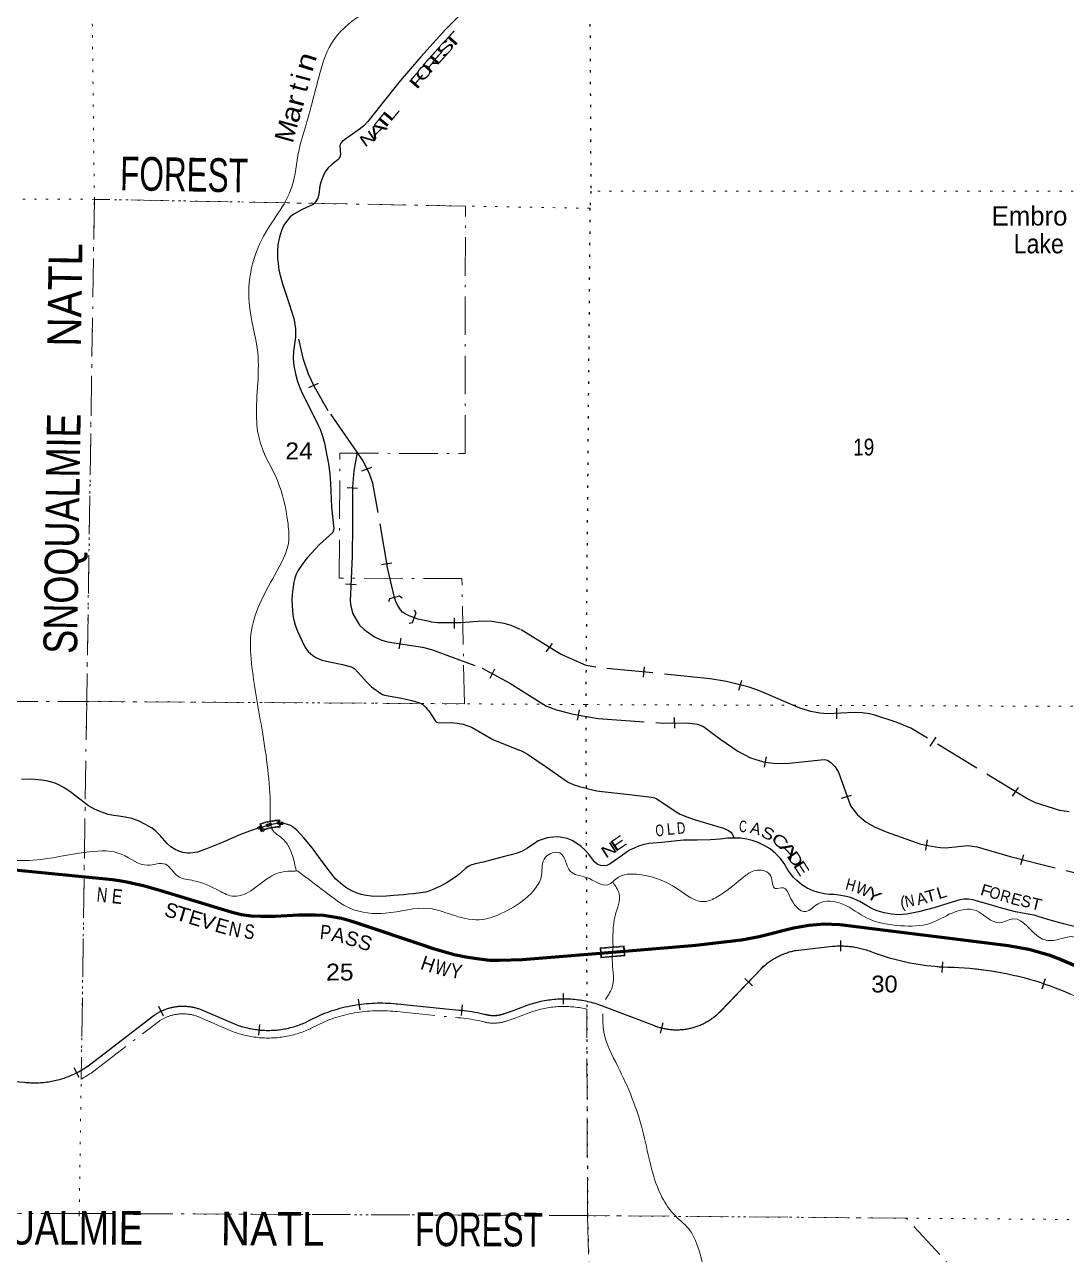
# Model space of a CAD drawing. Header units: feet. Extents: x -248627 to 3, y 0 to 184934.
# Drawn here: x -54005 to -43174, y 75904 to 88680 of the extents above; entities that cross this region are included whole.
import ezdxf
from ezdxf.enums import TextEntityAlignment as Align

# ---------------------------------------------------------------- set-up
doc = ezdxf.new("R2010")
doc.units = ezdxf.units.FT
doc.header["$LTSCALE"] = 80
doc.header["$PDMODE"] = 32
doc.header["$PDSIZE"] = 40
for name, pattern in [('DOT_DASHED', [7.7, 5, -1.2, 0.3, -1.2]), ('DOTTED', [1.5, 0.3, -1.2]), ('LONG_DASHED', [7.5, 6, -1.5]), ('SHORT_DASHED', [2.7, 1.5, -1.2])]:
    doc.linetypes.add(name, pattern=pattern)
for name, color, linetype, lineweight in [('16', 7, 'Continuous', 25), ('20', 7, 'Continuous', 70), ('29', 7, 'Continuous', 25), ('30', 7, 'Continuous', 13), ('31', 7, 'Continuous', 13), ('34', 7, 'Continuous', 25), ('39', 7, 'Continuous', 13), ('41', 7, 'Continuous', 13), ('44', 7, 'DOT_DASHED', 13), ('57', 7, 'Continuous', 13), ('6', 7, 'DOTTED', 25), ('63', 7, 'Continuous', 25), ('7', 7, 'DOTTED', 13)]:
    doc.layers.add(name, color=color, linetype=linetype, lineweight=lineweight)

msp = doc.modelspace()

# ---------------------------------------------------------------- linework, layer by layer
at = {"layer": '20'}
msp.add_lwpolyline([(-54843.17, 79973.32), (-53090.49, 79797.79), (-53019.94, 79788.63), (-52941.72, 79775.58), (-52850.46, 79755.08), (-52768.73, 79735.55), (-52587.4, 79684.67), (-51846.07, 79459.86), (-51748.07, 79435.82), (-51648.1, 79422.15), (-51547.25, 79419.01), (-51537.77, 79419.25), (-51399.79, 79419.5), (-51156.8, 79433.17), (-50982.47, 79432.28), (-50898.72, 79427.11), (-50809.19, 79413.17), (-50708.76, 79395.43), (-50638.86, 79376.05), (-50539.56, 79345.53), (-49857.21, 79116.08), (-49768.61, 79085.57), (-49539.25, 79018.98), (-49419.08, 78995.71), (-49304.18, 78976.73), (-49167.66, 78962.16), (-49065.99, 78959.28), (-48827.27, 78966.82), (-48787.98, 78970.47), (-47766.81, 79055.58), (-47028.2, 79117.14), (-46551.39, 79173.11), (-46368.09, 79208.28), (-46010.09, 79296.32), (-45853.03, 79325.03), (-45693.82, 79337.17), (-45534.22, 79332.6), (-45501.08, 79329.54), (-43779.49, 79112.04), (-43566.68, 79075.4), (-43358.86, 79016.71), (-43220.63, 78964.13), (-40341.23, 77730.29)], dxfattribs=at)
at = {"layer": '29'}
for points in [[(-49405.46, 88853.52), (-49630.62, 88629.48), (-49885.47, 88345.73), (-50101.23, 88095.25), (-50303.05, 87838.38), (-50437.46, 87673.93), (-50475.37, 87633.15), (-50511.94, 87599.45), (-50653.91, 87500.63), (-50702.93, 87465.75), (-50716.3, 87448.56), (-50725.85, 87419.92), (-50722.03, 87332.06), (-50725.85, 87307.23), (-50733.71, 87291.06), (-50746.86, 87274.76), (-50815.62, 87225.11), (-50848.09, 87190.73), (-50871.95, 87159.53)], [(-50871.95, 87159.53), (-50893.92, 87123.88), (-50914.94, 87070.4), (-50925.26, 87041.98), (-50934.04, 87005.47), (-50944.56, 86915.52), (-50958.86, 86871.77), (-50972.23, 86848.86), (-50989.42, 86825.94), (-51005.57, 86812.27), (-51117.68, 86758.68), (-51205.24, 86709.43), (-51242.42, 86683.23), (-51281.64, 86634.95), (-51308.38, 86596.75), (-51335.11, 86541.36), (-51356.12, 86472.61), (-51370.54, 86394.28), (-51377.13, 86323.64), (-51377.13, 86254.88), (-51369.43, 86198.78), (-51359.94, 86130.74), (-51348.48, 86077.26), (-51324.45, 85986.06), (-51255.11, 85780.79), (-51207.15, 85626.52), (-51199.46, 85591.98), (-51193.78, 85561.58), (-51189.96, 85523.38), (-51188.05, 85466.09), (-51189.33, 85434.55), (-51209.14, 85287.95), (-51212.88, 85210.16), (-51204.94, 85134.7), (-51189.96, 85051.64), (-51168.95, 84973.33), (-51140.34, 84901.33), (-51119.29, 84853.01), (-51025.38, 84668.71), (-50955.04, 84526.42), (-50933.55, 84476.98), (-50909.2, 84404.18), (-50888.19, 84333.51), (-50861.92, 84203.13), (-50846.17, 84117.69), (-50832.8, 84012.65), (-50824.85, 83916.05), (-50815, 83667.95), (-50790.78, 83441.58), (-50795.08, 83419.59), (-50800.33, 83405.29), (-50939.56, 83280.16), (-51065.93, 83140.28), (-51113.55, 83080.61), (-51163.21, 83006.12), (-51180.4, 82971.74), (-51195.68, 82929.73), (-51207.14, 82887.71), (-51212.87, 82841.87), (-51222.42, 82759.74), (-51226.03, 82700.99), (-51218.6, 82593.58), (-51210.96, 82522.91), (-51197.76, 82464.51), (-51186.13, 82425.51), (-51167.03, 82379.67), (-51093.11, 82222.08), (-51077.27, 82196.32), (-51056.96, 82168.75), (-51008.51, 82127.57), (-50976.04, 82104.65), (-50939.38, 82089.23), (-50911.11, 82077.91), (-50834.71, 82058.81), (-50701.16, 82032.85)], [(-50701.16, 82032.85), (-50611.25, 82009.15), (-50587.26, 81997.74), (-50571.14, 81986.23), (-50449.93, 81853.22), (-50399.25, 81800.97), (-50301.85, 81730.31), (-50284.08, 81722.08), (-50261.74, 81715.03), (-50085.7, 81682.82), (-49979.07, 81659.64), (-49899.6, 81635.81), (-49864.47, 81617.62), (-49835.82, 81590.88), (-49816.79, 81565.21), (-49803.36, 81550.77), (-49734.6, 81443.82), (-49721.23, 81432.36), (-49696.4, 81426.63), (-49576.53, 81430.19), (-49507.32, 81424.72), (-49444.29, 81411.35), (-49408.13, 81399.75), (-49377.45, 81388.43), (-49350.71, 81376.97), (-49135.91, 81253.84), (-48888.51, 81153.52), (-48832.9, 81131.34), (-48777.74, 81100.04), (-48581.22, 80969.83), (-48386.21, 80830.74), (-48345.68, 80806.71), (-48300.27, 80786.81), (-48235.33, 80765.8), (-48101.64, 80729.51), (-48055.84, 80720.82), (-48000.41, 80712.32), (-47748.58, 80686.87), (-47488.56, 80655.03), (-47455.56, 80647.24), (-47431.26, 80635.93), (-47231.65, 80502.55), (-47190.61, 80479.31), (-47146.64, 80460.23), (-47043.5, 80422.03), (-46984.43, 80403.62), (-46738.56, 80330.93), (-46688.26, 80309.35), (-46663.05, 80290.74), (-46650.06, 80274.97), (-46628.56, 80229.41)], [(-50013.51, 79645.03), (-50069.03, 79639.78), (-50166.59, 79631.04), (-50240.85, 79626.68), (-50325.3, 79622.31), (-50401.01, 79625.22), (-50451.97, 79632.5), (-50505.84, 79644.15), (-50558.26, 79661.62), (-50603.4, 79680.55), (-50666.01, 79716.95), (-50721.34, 79759.18), (-50769.73, 79803.22), (-50791.23, 79827.62), (-50869.86, 79929.55), (-50948.49, 80037.29), (-51011.1, 80123.2), (-51102.83, 80232.4), (-51174.17, 80311.03), (-51210.57, 80340.15), (-51241.15, 80359.08), (-51281.92, 80375.09), (-51318.32, 80382.37), (-51373.26, 80381.92), (-51420.24, 80372.18), (-51493.04, 80353.25), (-51564.39, 80334.32), (-51667.77, 80299.38), (-51760.97, 80267.32), (-51800.26, 80249.88), (-51941.49, 80185.82), (-52111.85, 80118.84), (-52207.95, 80083.89), (-52254.54, 80075.16), (-52288.11, 80072.51), (-52311.33, 80073.7), (-52359.38, 80079.53), (-52400.15, 80092.63), (-52440.91, 80110.1), (-52483.14, 80137.77), (-52521.12, 80171.82), (-52545.75, 80200.37), (-52595.6, 80255.86), (-52641.85, 80302.3), (-52679.71, 80331.42), (-52753.96, 80375.1), (-52813.66, 80404.22), (-52889.73, 80431.57), (-52957.81, 80447.9), (-53026.24, 80458.09), (-53075.75, 80463.92), (-53136.9, 80475.56), (-53195.14, 80494.49), (-53276.68, 80529.44), (-53338.55, 80563.35), (-53385.88, 80597.88), (-53519.84, 80704.17), (-53586.84, 80748.61), (-53649.43, 80782.79), (-53697.47, 80801.72), (-53763, 80820.65), (-53825.61, 80832.3), (-53934.44, 80840.28), (-54036.73, 80838.12)], [(-45977.64, 79788.2), (-46010.25, 79818.51), (-46019.78, 79829.06), (-46066.37, 79893.13), (-46108.6, 79964.47), (-46146.45, 80015.44), (-46197.42, 80070.62), (-46255.65, 80117.36), (-46315.36, 80153.76), (-46378.86, 80183.3), (-46440.58, 80204.72), (-46497.27, 80219.58), (-46561.43, 80226.56), (-46629.86, 80229.47), (-46695.39, 80226.56), (-46772.56, 80219.28), (-46874.48, 80212), (-47011.35, 80206.18), (-47073.95, 80209.09), (-47155.49, 80206.18), (-47379.72, 80184.33), (-47513.68, 80172.68), (-47577.75, 80159.58), (-47621.43, 80146.47), (-47668.02, 80126.09), (-47710.24, 80105.7), (-47749.56, 80079.5), (-47803.43, 80040.18), (-47871.86, 79993.59), (-47915.55, 79963.01), (-47953.4, 79945.54), (-47988.35, 79939.72), (-48018.92, 79942.63), (-48050.96, 79957.19), (-48078.67, 79982.75), (-48110.65, 80025.62), (-48141.23, 80066.39), (-48176.18, 80102.79), (-48220, 80143.19), (-48262.02, 80173.74), (-48313.59, 80204.3), (-48365.46, 80223.64), (-48437.73, 80238.68), (-48475.93, 80242.5), (-48512.52, 80239.66), (-48572.22, 80230.92), (-48624.63, 80214.91), (-48665.4, 80198.89), (-48703.21, 80173.74), (-48742.57, 80147.93), (-48777.52, 80123.18), (-48825.57, 80096.97), (-48856, 80082.07), (-48894.2, 80068.7), (-48944.97, 80056.2), (-49029.42, 80032.91), (-49237.63, 79980.49), (-49319.17, 79960.1), (-49364.03, 79946.46), (-49394.59, 79933.1), (-49419.64, 79913.51), (-49454.58, 79881.48), (-49490.98, 79850.9), (-49543.4, 79813.04), (-49613.29, 79769.37), (-49681.73, 79730.05), (-49767.63, 79690.74), (-49801.41, 79677.17), (-49836.07, 79667.45), (-49887.03, 79658.71), (-49961.29, 79649.97), (-50013.51, 79645.03)], [(-43093.14, 79310.7), (-43203.8, 79338.37), (-43342.12, 79376.22), (-43458.6, 79412.63), (-43509.56, 79427.19), (-43591.1, 79443.2), (-43704.67, 79463.59), (-43872.12, 79508.72), (-43963.85, 79534.94), (-44097.81, 79574.25), (-44145.86, 79588.81), (-44190.99, 79594.64), (-44237.59, 79593.18), (-44281.27, 79587.36), (-44451.63, 79534.94), (-44538.99, 79508.73), (-44710.8, 79463.59), (-44833.74, 79440.35), (-44921.6, 79432.71), (-44993.27, 79437.39), (-45070.44, 79451.95), (-45141.24, 79472.82), (-45183.26, 79490.01), (-45210.22, 79505.82), (-45268.46, 79540.76), (-45320.77, 79570.22), (-45376.21, 79594.64), (-45418.17, 79612.24), (-45460.19, 79623.7), (-45540.74, 79636.86), (-45593.16, 79642.69), (-45641.21, 79644.14), (-45692.17, 79648.51), (-45752.41, 79663.81), (-45807.8, 79681), (-45868.35, 79708.21), (-45926.21, 79744.02), (-45977.64, 79788.2)]]:
    msp.add_lwpolyline(points, dxfattribs=at)
at = {"layer": '29', "linetype": 'DOTTED', "lineweight": 100}
for centre, radius, start, end in [((-51322.16, 79732.44), 648.98, 89.64745, 112.97326), ((-51269.19, 79600.66), 788.67, 96.06776, 110.56493)]:
    msp.add_arc(centre, radius, start, end, dxfattribs=at)
at = {"layer": '31'}
for p, q in [((-51537.79, 80304.92), (-51559.96, 80375.78)), ((-51532.59, 80315.08), (-51550.22, 80371.44)), ((-51358.02, 80409.97), (-51355.07, 80351.04)), ((-51350.44, 80418.43), (-51346.69, 80343.51))]:
    msp.add_line(p, q, dxfattribs=at)
for radius, start, end in [(686.48, 92.39904, 110.28953), (678.48, 93.02916, 109.64106), (611.48, 92.30022, 110.61022), (619.48, 93.04471, 109.85719)]:
    msp.add_arc((-51322.16, 79732.44), radius, start, end, dxfattribs=at)
msp.add_point((-51532.59, 80315.08), dxfattribs=at)
at = {"layer": '34', "lineweight": 13}
for p, q in [((-45986.62, 79061.5), (-45606.07, 79103.47)), ((-46767.65, 78431.94), (-46348.18, 78871.39)), ((-50128.12, 78504.93), (-49489.31, 78440.81)), ((-48028.61, 78496.6), (-47466.29, 78283.8)), ((-53315.97, 77883.16), (-52655.35, 78388.98)), ((-52131.47, 78429.49), (-51815.03, 78294.07)), ((-51065.87, 78321.49), (-50911.45, 78397.2))]:
    msp.add_line(p, q, dxfattribs=at)
at = {"layer": '34'}
for p, q in [((-45520.48, 79054.46), (-45521.07, 79165.07)), ((-44465.83, 78833.82), (-44458.48, 78944.19)), ((-46438.39, 78695.62), (-46518.4, 78772)), ((-43425.51, 78664.62), (-43390.85, 78769.66)), ((-48401.87, 78502.35), (-48401.75, 78612.96)), ((-52561.2, 78379.36), (-52610.15, 78478.55)), ((-50517.78, 78444.53), (-50532.2, 78554.2)), ((-49462.59, 78385.01), (-49451.56, 78495.07)), ((-51570.54, 78181.84), (-51559.53, 78291.9)), ((-47392.7, 78203.48), (-47366.51, 78310.95)), ((-53437.87, 77743.03), (-53488.23, 77841.51))]:
    msp.add_line(p, q, dxfattribs=at)
for points in [[(-46951.05, 78300.21), (-46941.12, 78305.04), (-46931.31, 78310.12), (-46921.51, 78315.35), (-46911.92, 78320.71), (-46902.36, 78326.32), (-46892.91, 78332.02), (-46883.53, 78337.89), (-46874.32, 78343.97), (-46865.13, 78350.2), (-46856.09, 78356.55), (-46847.19, 78363.09), (-46838.43, 78369.77), (-46829.74, 78376.61), (-46821.14, 78383.56), (-46812.74, 78390.71), (-46804.42, 78397.98), (-46796.23, 78405.44), (-46788.13, 78413), (-46780.24, 78420.71), (-46772.46, 78428.54), (-46768.44, 78432.7), (-46348.96, 78872.16), (-46340.13, 78880.79), (-46331.14, 78889.14), (-46322.02, 78897.35), (-46312.75, 78905.51), (-46303.33, 78913.42), (-46293.81, 78921.13), (-46284.14, 78928.79), (-46274.32, 78936.19), (-46264.41, 78943.41), (-46254.29, 78950.51), (-46244.14, 78957.37), (-46233.87, 78964.13), (-46223.42, 78970.68), (-46212.91, 78976.99), (-46202.25, 78983.15), (-46191.55, 78989.15), (-46180.65, 78994.95), (-46169.75, 79000.56), (-46158.65, 79005.97), (-46147.56, 79011.17), (-46136.31, 79016.23), (-46125.01, 79021.04), (-46113.63, 79025.64), (-46102.18, 79030.1), (-46090.59, 79034.31), (-46078.95, 79038.36), (-46067.27, 79042.17), (-46055.53, 79045.82), (-46043.7, 79049.19), (-46031.83, 79052.39), (-46019.94, 79055.4), (-46007.97, 79058.21), (-45995.94, 79060.77), (-45986.79, 79062.59), (-45606.18, 79104.56), (-45591.35, 79106.02), (-45576.57, 79107.12), (-45561.77, 79107.97), (-45546.86, 79108.66), (-45532, 79109), (-45517.19, 79109.08), (-45502.29, 79108.99), (-45487.43, 79108.56), (-45472.64, 79107.87), (-45457.73, 79106.94), (-45442.96, 79105.73), (-45428.19, 79104.34), (-45413.36, 79102.62), (-45398.69, 79100.64), (-45384, 79098.4), (-45369.36, 79095.97), (-45354.7, 79093.21), (-45340.18, 79090.27), (-45325.63, 79086.97), (-45311.23, 79083.51), (-45296.8, 79079.77), (-45282.51, 79075.78), (-45268.3, 79071.51), (-45254.14, 79067.08), (-45240.03, 79062.29), (-45225.99, 79057.32), (-45214.45, 79052.99), (-45183.13, 79041.15), (-45141.76, 79026.46), (-45099.86, 79012.25), (-45057.93, 78999.04), (-45015.71, 78986.33), (-44973.48, 78974.37), (-44930.71, 78963.16), (-44887.9, 78952.95), (-44845.07, 78943.26), (-44801.72, 78934.29), (-44758.57, 78926.09), (-44715.16, 78918.64), (-44671.46, 78912.19), (-44627.97, 78906.25), (-44584.22, 78901.05), (-44540.17, 78896.87)], [(-44540.17, 78896.87), (-44496.36, 78893.19), (-44452.52, 78890.27), (-44408.45, 78888.35), (-44406.55, 78888.52), (-44349.45, 78886.96), (-44292.43, 78884.68), (-44235.33, 78881.22), (-44178.24, 78877.03), (-44121.5, 78871.53), (-44064.79, 78865.3), (-44008.26, 78858.06), (-43951.64, 78849.65), (-43895.49, 78840.36), (-43839.08, 78830.2), (-43783.3, 78818.89), (-43727.27, 78806.68), (-43671.88, 78793.33), (-43616.51, 78779.25), (-43561.61, 78764.31), (-43506.61, 78748.19), (-43452.24, 78730.94), (-43398.2, 78713.1), (-43344.05, 78694.09), (-43290.66, 78674.38), (-43237.45, 78653.65), (-43184.59, 78631.62), (-43132.35, 78609.18)], [(-53578.97, 77741.51), (-53563.37, 77747.19), (-53547.85, 77753.08), (-53532.48, 77759.38), (-53517.18, 77765.87), (-53502.04, 77772.57), (-53486.97, 77779.57), (-53472.05, 77786.87), (-53457.2, 77794.47), (-53442.52, 77802.19), (-53428, 77810.3), (-53413.64, 77818.62), (-53399.34, 77827.14), (-53385.32, 77835.89), (-53371.35, 77845.02), (-53357.55, 77854.27), (-53344.01, 77863.84), (-53330.54, 77873.51), (-53317.23, 77883.59), (-53316.64, 77884.03), (-52656, 78389.87), (-52648.48, 78395.03), (-52640.92, 78400), (-52633.26, 78404.82), (-52625.51, 78409.59), (-52617.67, 78414.17), (-52609.79, 78418.57), (-52601.81, 78422.93), (-52593.75, 78427.09), (-52585.64, 78431.09), (-52577.4, 78435), (-52569.17, 78438.72), (-52560.86, 78442.34), (-52552.44, 78445.8), (-52544.01, 78449.07), (-52535.5, 78452.21), (-52526.98, 78455.24), (-52518.33, 78458.11), (-52509.7, 78460.81), (-52500.96, 78463.36), (-52492.24, 78465.76), (-52483.44, 78468.03), (-52474.63, 78470.11), (-52465.78, 78472.04), (-52456.91, 78473.85), (-52447.96, 78475.45), (-52439, 78476.96), (-52430.03, 78478.26), (-52421.04, 78479.45), (-52412.02, 78480.41), (-52402.99, 78481.27), (-52393.98, 78481.97), (-52384.92, 78482.52), (-52375.86, 78482.87), (-52366.76, 78483.07), (-52357.71, 78483.17), (-52348.62, 78483.04), (-52339.56, 78482.77), (-52330.49, 78482.38), (-52321.48, 78481.81), (-52312.4, 78481.05), (-52303.37, 78480.17), (-52294.38, 78479.09), (-52285.41, 78477.94), (-52276.39, 78476.55), (-52267.49, 78475.03), (-52258.6, 78473.37), (-52249.67, 78471.55), (-52240.85, 78469.52), (-52232.04, 78467.43), (-52223.27, 78465.11), (-52214.49, 78462.68), (-52205.84, 78460.09), (-52197.2, 78457.32), (-52188.6, 78454.43), (-52180.03, 78451.4), (-52171.58, 78448.18), (-52163.11, 78444.84), (-52154.74, 78441.36), (-52146.43, 78437.71), (-52138.22, 78433.93), (-52131.02, 78430.49), (-51814.62, 78295.09), (-51799.02, 78289.2), (-51783.37, 78283.69), (-51767.61, 78278.46), (-51751.69, 78273.35), (-51735.73, 78268.65), (-51719.74, 78264.24), (-51703.61, 78259.99), (-51687.42, 78256.11), (-51671.23, 78252.55), (-51654.84, 78249.21), (-51638.53, 78246.2), (-51622.14, 78243.39), (-51605.63, 78240.92), (-51589.18, 78238.78), (-51572.63, 78236.91), (-51556.1, 78235.27), (-51539.44, 78233.97), (-51522.89, 78232.92)], [(-51522.89, 78232.92), (-51506.2, 78232.22), (-51489.62, 78231.78), (-51472.94, 78231.59), (-51456.33, 78231.75), (-51439.71, 78232.21), (-51423.11, 78232.87), (-51406.46, 78233.93), (-51389.84, 78235.21), (-51373.27, 78236.8), (-51356.74, 78238.62), (-51340.26, 78240.87), (-51323.78, 78243.33), (-51307.42, 78246.02), (-51291.05, 78249.03), (-51274.75, 78252.37), (-51258.44, 78256), (-51242.28, 78259.8), (-51226.15, 78264.02), (-51210.12, 78268.49), (-51194.13, 78273.16), (-51178.33, 78278.13), (-51162.49, 78283.48), (-51146.78, 78288.98), (-51131.24, 78294.87), (-51115.76, 78300.86), (-51100.32, 78307.28), (-51085.11, 78313.91), (-51070, 78320.77), (-51066.35, 78322.48), (-50911.9, 78398.21), (-50885.75, 78408.65), (-50859.54, 78418.41), (-50833.15, 78427.73), (-50806.48, 78436.82), (-50779.73, 78445.24), (-50752.95, 78453.16), (-50725.89, 78460.84), (-50698.74, 78467.87), (-50671.56, 78474.39), (-50644.05, 78480.53), (-50616.65, 78486.09), (-50589.14, 78491.35), (-50561.38, 78496.03), (-50533.74, 78500.13), (-50505.93, 78503.79), (-50478.13, 78507.09), (-50450.1, 78509.8), (-50422.24, 78512.09), (-50394.14, 78513.77), (-50366.21, 78515.05), (-50338.11, 78515.87), (-50310.12, 78516.13), (-50282.1, 78515.88), (-50254.11, 78515.27), (-50226.02, 78514.01), (-50197.98, 78512.39), (-50170.04, 78510.2), (-50142.12, 78507.64), (-50128, 78506.02), (-49489.21, 78441.91), (-49461.4, 78439.77), (-49433.77, 78436.99), (-49406.18, 78433.74), (-49378.45, 78430.17), (-49350.91, 78425.97), (-49323.59, 78421.3), (-49296.12, 78416.3), (-49268.85, 78410.68), (-49241.78, 78404.59), (-49225.02, 78400.59), (-49219.57, 78398.94), (-49214.15, 78397.42), (-49208.7, 78396), (-49203.21, 78394.62), (-49197.7, 78393.39), (-49192.19, 78392.25), (-49186.63, 78391.17), (-49181.07, 78390.22), (-49175.51, 78389.37), (-49169.9, 78388.61), (-49164.31, 78387.95), (-49158.71, 78387.37), (-49153.06, 78386.9), (-49147.45, 78386.54), (-49141.81, 78386.28), (-49136.18, 78386.09), (-49130.51, 78386.02), (-49124.89, 78386.03), (-49119.23, 78386.17), (-49113.61, 78386.39), (-49107.96, 78386.7), (-49102.34, 78387.12), (-49096.73, 78387.64), (-49091.13, 78388.23), (-49085.52, 78388.96), (-49079.92, 78389.77), (-49074.35, 78390.67), (-49068.81, 78391.66), (-49063.28, 78392.79), (-49057.74, 78393.99)], [(-49057.76, 78393.98), (-49052.28, 78395.26), (-49046.81, 78396.63), (-49041.37, 78398.13), (-49035.93, 78399.72), (-49030.54, 78401.37), (-49025.19, 78403.15), (-49019.86, 78405.03), (-49015.1, 78406.76), (-48941.48, 78431.58), (-48868.87, 78457.93), (-48796.67, 78485.56), (-48770.74, 78495.6), (-48752.11, 78502.05), (-48733.45, 78508.03), (-48714.67, 78513.68), (-48695.72, 78519.17), (-48676.72, 78524.2), (-48657.73, 78528.87), (-48638.54, 78533.35), (-48619.31, 78537.39), (-48600.08, 78541.06), (-48580.62, 78544.46), (-48561.27, 78547.46), (-48541.84, 78550.25), (-48522.26, 78552.61), (-48502.79, 78554.59), (-48483.21, 78556.24), (-48463.65, 78557.64), (-48443.94, 78558.61), (-48424.37, 78559.3), (-48404.65, 78559.57), (-48385.07, 78559.55), (-48365.37, 78559.21), (-48345.78, 78558.47), (-48326.18, 78557.38), (-48306.61, 78556.05), (-48286.99, 78554.24), (-48267.41, 78552.19), (-48247.94, 78549.74), (-48228.49, 78547.05), (-48209.09, 78543.85), (-48189.75, 78540.41), (-48170.53, 78536.69), (-48151.3, 78532.59), (-48132.18, 78528.12), (-48113.04, 78523.28), (-48094.09, 78518.26), (-48075.19, 78512.74), (-48056.45, 78506.94), (-48037.72, 78500.89), (-48028.24, 78497.63), (-47465.89, 78284.82), (-47455.6, 78280.67), (-47445.28, 78276.79), (-47434.9, 78273.08), (-47424.4, 78269.46), (-47413.87, 78266.1), (-47403.33, 78262.95), (-47392.68, 78259.88), (-47381.99, 78257.07), (-47371.29, 78254.46), (-47360.46, 78252.01), (-47349.67, 78249.78), (-47338.83, 78247.66), (-47327.9, 78245.78), (-47317.02, 78244.12), (-47306.06, 78242.64), (-47295.11, 78241.3), (-47284.07, 78240.2), (-47273.1, 78239.26), (-47262.03, 78238.55), (-47251.02, 78238.01), (-47239.95, 78237.64), (-47228.93, 78237.5), (-47217.88, 78237.56), (-47206.85, 78237.76), (-47195.78, 78238.22), (-47184.72, 78238.82), (-47173.71, 78239.65), (-47162.71, 78240.6), (-47151.73, 78241.85), (-47140.76, 78243.24), (-47129.85, 78244.8), (-47118.94, 78246.54), (-47108.08, 78248.52), (-47097.18, 78250.7), (-47086.39, 78252.98), (-47075.63, 78255.55), (-47064.93, 78258.28), (-47054.24, 78261.15), (-47043.68, 78264.21), (-47033.08, 78267.54), (-47022.57, 78270.96), (-47012.17, 78274.64), (-47001.8, 78278.39), (-46991.46, 78282.43), (-46981.26, 78286.59), (-46971.13, 78290.94), (-46961, 78295.47), (-46951.05, 78300.21)], [(-54225.37, 77706.46), (-54004.49, 77693.13), (-53987.89, 77691.32), (-53971.39, 77689.93), (-53954.85, 77688.8), (-53938.19, 77687.86), (-53921.59, 77687.3), (-53905.04, 77687.04), (-53888.38, 77686.96), (-53871.78, 77687.27), (-53855.23, 77687.87), (-53838.56, 77688.75), (-53822.04, 77689.93), (-53805.5, 77691.3), (-53788.93, 77693.04), (-53772.51, 77695.1), (-53756.04, 77697.44), (-53739.66, 77699.98), (-53723.24, 77702.89), (-53706.98, 77706.01), (-53690.68, 77709.51), (-53674.54, 77713.23), (-53658.37, 77717.23), (-53642.37, 77721.53), (-53626.41, 77726.13), (-53610.54, 77730.93), (-53594.72, 77736.11), (-53578.97, 77741.51)]]:
    msp.add_lwpolyline(points, dxfattribs=at)
at = {"layer": '34', "lineweight": 13}
for centre, radius, start, end in [((-45518.43, 78257.6), 850.4, 69.08399, 95.91496), ((-45854.07, 78370.55), 703.56, 100.85931, 134.61192), ((-44313.04, 81410.71), 2525.26, 249.07702, 267.83512), ((-44455.6, 75617.07), 3270.52, 61.14011, 89.1736), ((-52358.94, 77963.51), 518.54, 63.98032, 124.86309), ((-50307.74, 76909.27), 1605.74, 83.57721, 112.08411), ((-50408.73, 82620.37), 4439.2, 288.30159, 291.65822), ((-48396.58, 77433.92), 1124.59, 70.90089, 109.41271), ((-51472.56, 79185.12), 954.6, 248.9761, 295.21619), ((-49602.7, 76850.83), 1594.02, 76.30506, 85.92091), ((-49129.04, 78709.32), 324.4, 252.73707, 290.63046), ((-47225.71, 78870.69), 634.28, 247.70982, 316.2336), ((-53896.52, 78638.76), 952.87, 263.48848, 307.53648)]:
    msp.add_arc(centre, radius, start, end, dxfattribs=at)
at = {"layer": '39'}
for points in [[(-43718.11, 91796.39), (-43720.4, 91784.41), (-43763.56, 91672.01), (-43900.35, 91625.42), (-44093.46, 91558.57), (-44451.63, 91489.41), (-44708.93, 91309.61), (-44901.92, 91186.35), (-45080.9, 91101.39), (-45445.24, 91096.69), (-45751.19, 91080.01), (-46039.09, 91099.63), (-46298.58, 91010.5), (-46511.6, 90836.83), (-46768.86, 90642.92), (-46992.27, 90626.39), (-47253.8, 90549.35), (-47598.12, 90593.04), (-47714.84, 90578.72), (-47810.98, 90342.8), (-47931.36, 90149.15), (-48192.99, 90120.46), (-48488.48, 89916.41), (-48671.18, 89680.34), (-48854.03, 89518.81), (-49153.73, 89403.41), (-49487.59, 89257.72), (-49759.18, 89178.64), (-49994.69, 89172.16), (-50215.86, 89048.85), (-50344.41, 88911.6), (-50645.88, 88677.32), (-50814.57, 88483.58), (-50946.7, 88130.73), (-51078.55, 87640.87), (-51154.48, 87366.7), (-51226.18, 86995.83), (-51539.08, 86447.2), (-51653.12, 86108.49), (-51670.59, 85794.13), (-51580.95, 85274.46), (-51591.54, 84553.1), (-51546.76, 84311.4), (-51376.91, 83945), (-51269.33, 83514.01), (-51258.87, 83320.6), (-51407.08, 82957.65), (-51651.41, 82344.67), (-51640.64, 82004.17), (-51532.57, 81331.4), (-51450.44, 80551.78), (-51451.03, 80407.13)], [(-51451.03, 80407.13), (-51420.26, 80303.06), (-51329, 80229.62), (-51219.92, 80046.47), (-51182.16, 79893.05)], [(-51167.25, 79887.39), (-51364.48, 79866.88), (-51629.85, 79697.14), (-51826.97, 79624.24), (-51980.08, 79680.37), (-52246.01, 79786.67), (-52411.17, 79832.71), (-52540.26, 79957.4), (-52725.44, 79946.98), (-52991.38, 80059.33), (-53329.62, 80086.92), (-53832.71, 80007.41), (-54166.86, 80002.77), (-54541.52, 80118.94), (-54904.15, 80263.35), (-55213.96, 80170.09), (-55308.24, 80028.45)], [(-40464.55, 77842.96), (-40550.93, 78053.2), (-40655.79, 78141.66), (-40897.29, 78113.01), (-41126.84, 78142.81), (-41288.1, 78253.33), (-41338.61, 78341.9), (-41425.18, 78345.77), (-41517.8, 78357.69), (-41570.47, 78516.77), (-41695.58, 78667.65), (-42021.85, 78745.63), (-42468.83, 78791.16), (-42698.38, 78822.97), (-42875.89, 78999.96), (-43125.92, 79205.02), (-43290.91, 79168.44), (-43439.92, 79188.32), (-43726.18, 79389.28), (-43871.03, 79348.72), (-44112.85, 79475.21), (-44362.41, 79450.57), (-44591.67, 79343.36), (-44897.6, 79318.62), (-45243.99, 79396.57), (-45501.96, 79543.18), (-45755.6, 79546.74), (-45884.27, 79465.91), (-46053.7, 79630.82), (-46114.26, 79713.32), (-46202.82, 79705.1), (-46247.37, 79833.97), (-46388.41, 79896.17), (-46549.27, 79809.24), (-46806.54, 79617.35), (-46937.28, 79568.75), (-47217.36, 79701.22), (-47644.43, 79853.57), (-47829.56, 79823), (-47942.13, 79744.21), (-48163.72, 79820.37), (-48332.94, 79884.54), (-48442.04, 80075.75), (-48590.9, 80029.14), (-48630.78, 79843.69), (-48801.38, 79597.56), (-49052.69, 79443.97), (-49278.01, 79381.09), (-49568, 79434.96), (-49797.61, 79497), (-50256.47, 79447.8), (-50614.88, 79497.51), (-50884.99, 79674.33), (-51167.25, 79887.39)], [(-47887.57, 79768.72), (-47825.18, 79651.74), (-47864.97, 79421.97), (-47886.88, 79101.46)], [(-47886.88, 79101.46), (-47896.24, 78964.53), (-47891.66, 78696.56), (-47966.19, 78550.74)], [(-47994.93, 78404.67), (-47983.26, 78212.82), (-47837.59, 77856.45), (-47580.57, 77194.02), (-47391.99, 76525.42), (-47258.71, 76324.18), (-47101.39, 76171.34), (-46955.7, 75806.91), (-46740.75, 75043.66), (-46663, 74437.32), (-46575.51, 73984.13), (-46273.04, 72755.6), (-46203.38, 72165.36), (-46004.97, 71611.63), (-45920.18, 71494.92), (-45748.4, 71164.79), (-45641.12, 70878.88), (-45463.61, 70699.88), (-45310.12, 70456.36), (-45305.61, 70222.64), (-45293.17, 70047.36), (-45200.19, 69860.15), (-45127.14, 69578.2), (-45121.92, 68997.92), (-45048.8, 68683.73), (-44814.97, 68527), (-44661.51, 68297.58), (-44660.35, 67735.43), (-44579.52, 67584.46), (-44458.38, 67411.4), (-44538.34, 67139.24), (-44644.3, 66786.44), (-44544.98, 66454.17), (-44379.46, 66230.82), (-44364.8, 65956.82), (-44368.48, 65789.58), (-44281.67, 65666.83), (-44289.19, 65408.91), (-44373.54, 65312.04), (-44482.06, 65223.18), (-44393.18, 65076.26), (-44372.47, 64796.23), (-44456.57, 64578.46), (-44685.55, 64332.22), (-44763.49, 64058.06), (-44813.98, 63163.35), (-44720.95, 62953.97), (-44404.36, 62684.56), (-44198.37, 62362.55), (-43972.01, 61923.72), (-43810.73, 61807.15), (-43578.86, 61626.24), (-43483.83, 61420.9), (-43547.66, 61138.69), (-43488.79, 60901.04), (-43449.96, 60619.03), (-43493.84, 60417.46), (-43569.86, 60187.62), (-43552.98, 59810.87), (-43792.03, 58595.45), (-43771.26, 58283.18), (-43702.54, 58148.3), (-43722.2, 57922.6), (-43774.23, 57769.37), (-43697.15, 57485.41), (-43781.36, 57326.08), (-43827.32, 57160.78), (-43757.79, 56633), (-43666.4, 56240.26), (-43663.89, 55998.48), (-43715.65, 55718.32), (-43753.55, 55553.03), (-43853.82, 55367.47), (-43748.38, 54996.92), (-43423.02, 54380.96), (-43289.98, 54292.55), (-43056.36, 54236.57), (-42872.66, 53987.06), (-42761.82, 53926.81), (-42550.5, 53947.35), (-42324.71, 53784.56), (-42082.42, 53432.4), (-41907.97, 52783.92), (-41947.45, 52407.06), (-41953.03, 52185.42), (-41897.86, 51784.55), (-41929.07, 51300.92), (-41886.12, 50974.59), (-41754.54, 50616.18), (-41606.36, 50020.04), (-41376.22, 49700.1), (-41186.1, 49263.21)]]:
    msp.add_spline(points, degree=3, dxfattribs=at)
at = {"layer": '44'}
for p, q in [((-53359.01, 81648.41), (-53415.86, 77725.44)), ((-48152.45, 76306.42), (-48159.9, 78452.61))]:
    msp.add_line(p, q, dxfattribs=at)
for points in [[(-58608.16, 76897.18), (-58578.72, 81650.9), (-53359.01, 81648.41), (-49432.53, 81624.31), (-49458.18, 82924.74), (-50733.84, 82928.74), (-50725.71, 84227.9), (-49425.9, 84223.83), (-49421.8, 86794.84), (-53279.17, 86865.12), (-53359.01, 81648.41)], [(-49039.56, 78316.08), (-49033.46, 78317.5), (-49026.46, 78319.26), (-49019.51, 78321.17), (-49013, 78323.08), (-49006.2, 78325.16), (-48999.25, 78327.47), (-48992.89, 78329.71), (-48988.65, 78331.25), (-48915.05, 78356.07), (-48840.93, 78382.97), (-48767.93, 78410.9), (-48743.2, 78420.48), (-48726.81, 78426.15), (-48709.72, 78431.63), (-48692.01, 78436.95), (-48674.35, 78442.07), (-48656.93, 78446.68), (-48639.08, 78451.07), (-48621.22, 78455.24), (-48603.59, 78458.95), (-48585.7, 78462.36), (-48567.61, 78465.52), (-48549.46, 78468.34), (-48531.37, 78470.93), (-48513.43, 78473.1), (-48495.38, 78474.93), (-48477, 78476.48), (-48458.83, 78477.78), (-48440.56, 78478.68), (-48422.41, 78479.32), (-48404.14, 78479.57), (-48385.8, 78479.55), (-48367.57, 78479.24), (-48349.51, 78478.55), (-48331.11, 78477.53), (-48313, 78476.3), (-48294.83, 78474.62), (-48276.57, 78472.71), (-48258.41, 78470.43), (-48240.48, 78467.95), (-48222.61, 78465), (-48204.36, 78461.75), (-48186.47, 78458.29), (-48159.9, 78452.61)], [(-53415.86, 77725.44), (-53388.44, 77740.76), (-53373.11, 77749.64), (-53357.68, 77758.84), (-53342.25, 77768.47), (-53327.19, 77778.31), (-53312.18, 77788.37), (-53297.6, 77798.68), (-53283.06, 77809.12), (-53269.17, 77819.64), (-53268.41, 77820.2), (-52609.02, 78325.08), (-52603.87, 78328.62), (-52597.64, 78332.71), (-52590.99, 78336.9), (-52584.36, 78340.98), (-52577.99, 78344.7), (-52571.11, 78348.54), (-52564.28, 78352.27), (-52557.71, 78355.67), (-52550.8, 78359.07), (-52543.77, 78362.41), (-52536.72, 78365.6), (-52529.68, 78368.66), (-52522.77, 78371.5), (-52515.7, 78374.25), (-52508.25, 78376.99), (-52500.98, 78379.58), (-52493.79, 78381.96), (-52486.55, 78384.23), (-52479.14, 78386.39), (-52471.63, 78388.46), (-52464.26, 78390.36), (-52456.91, 78392.09), (-52449.26, 78393.76), (-52441.87, 78395.27), (-52434.27, 78396.63), (-52426.61, 78397.92), (-52419.04, 78399.02), (-52411.56, 78400.01), (-52403.99, 78400.81), (-52396.1, 78401.56), (-52388.46, 78402.16), (-52380.95, 78402.61), (-52373.44, 78402.9), (-52365.44, 78403.08), (-52357.84, 78403.16), (-52350.38, 78403.06), (-52342.47, 78402.82), (-52334.73, 78402.49), (-52327.34, 78402.02), (-52319.62, 78401.37), (-52312.02, 78400.63), (-52304.24, 78399.7), (-52296.59, 78398.72), (-52289.22, 78397.58), (-52281.57, 78396.28), (-52273.93, 78394.85), (-52266.63, 78393.36), (-52259.05, 78391.62), (-52251.51, 78389.83), (-52244.17, 78387.89), (-52236.64, 78385.8), (-52229.53, 78383.67), (-52222.15, 78381.31), (-52214.68, 78378.8), (-52207.61, 78376.3), (-52200.5, 78373.59), (-52193.14, 78370.69), (-52186.19, 78367.79), (-52179.25, 78364.75), (-52172.19, 78361.5), (-52164.02, 78357.59), (-51844.5, 78220.86), (-51826.44, 78214.04), (-51809.25, 78207.99), (-51792.43, 78202.41), (-51775.22, 78196.88), (-51757.67, 78191.71), (-51740.57, 78187), (-51723.13, 78182.4), (-51705.33, 78178.14), (-51687.81, 78174.28), (-51670.09, 78170.67), (-51652.55, 78167.44), (-51634.82, 78164.4), (-51616.71, 78161.69), (-51598.83, 78159.36), (-51581.07, 78157.35), (-51563.16, 78155.58), (-51545.08, 78154.17), (-51527.96, 78153.08)], [(-51526.24, 78152.99), (-51508.94, 78152.26), (-51491.14, 78151.79), (-51473.01, 78151.59), (-51454.84, 78151.76), (-51437.01, 78152.25), (-51418.98, 78152.97), (-51400.85, 78154.13), (-51382.95, 78155.5), (-51365.07, 78157.22), (-51346.95, 78159.21), (-51328.94, 78161.67), (-51311.38, 78164.29), (-51293.7, 78167.2), (-51275.79, 78170.5), (-51258.03, 78174.13), (-51240.59, 78178.01), (-51223, 78182.15), (-51205.28, 78186.79), (-51188.16, 78191.56), (-51170.91, 78196.6), (-51153.53, 78202.07), (-51136.47, 78207.83), (-51119.38, 78213.81), (-51102.63, 78220.16), (-51085.96, 78226.61), (-51068.98, 78233.67), (-51052.59, 78240.82), (-51036.49, 78248.12), (-51031.77, 78250.34), (-50879.41, 78325.04), (-50856.96, 78334.01), (-50832.26, 78343.2), (-50806.92, 78352.15), (-50781.56, 78360.79), (-50756.37, 78368.72), (-50730.68, 78376.32), (-50704.94, 78383.63), (-50679.38, 78390.24), (-50653.52, 78396.45), (-50627.38, 78402.28), (-50601.18, 78407.6), (-50574.98, 78412.61), (-50548.86, 78417.01), (-50522.65, 78420.9), (-50496, 78424.41), (-50469.56, 78427.55), (-50442.97, 78430.12), (-50416.58, 78432.29), (-50389.92, 78433.88), (-50363.21, 78435.1), (-50336.57, 78435.88), (-50310.11, 78436.13), (-50283.33, 78435.89), (-50256.77, 78435.31), (-50230.12, 78434.11), (-50203.41, 78432.57), (-50176.82, 78430.49), (-50150.33, 78428.06), (-50136.55, 78426.48), (-49496.27, 78362.22), (-49468.47, 78360.08), (-49442.45, 78357.46), (-49415.97, 78354.34), (-49389.59, 78350.94), (-49363.68, 78346.99), (-49337.49, 78342.52), (-49311.36, 78337.76), (-49285.7, 78332.47), (-49259.85, 78326.65), (-49245.91, 78323.33), (-49241.96, 78322.13), (-49235.04, 78320.19), (-49228.54, 78318.5), (-49221.68, 78316.77), (-49214.52, 78315.18), (-49207.92, 78313.81), (-49201, 78312.47), (-49193.85, 78311.24), (-49186.93, 78310.19), (-49179.96, 78309.24), (-49173.12, 78308.43), (-49166.15, 78307.71), (-49158.94, 78307.11), (-49151.85, 78306.66), (-49145, 78306.34), (-49138.02, 78306.11), (-49130.93, 78306.02), (-49123.83, 78306.03), (-49116.68, 78306.21), (-49109.85, 78306.48), (-49102.79, 78306.86), (-49095.67, 78307.4), (-49088.85, 78308.03), (-49081.78, 78308.77), (-49074.63, 78309.7), (-49067.81, 78310.69), (-49060.93, 78311.8), (-49053.76, 78313.08), (-49046.8, 78314.5), (-49040.8, 78315.8)], [(-48152.45, 76306.42), (-53436.62, 76328.94), (-58609.01, 76339.57)], [(-44071.24, 75449.07), (-44839.6, 76280.84), (-48152.45, 76306.42), (-48018.64, 70959.13)]]:
    msp.add_lwpolyline(points, dxfattribs=at)
at = {"layer": '57'}
for points in [[(-48021.97, 79088.78), (-47772.82, 79109.31), (-47764.2, 79004.66), (-48013.35, 78984.13)], [(-48013.33, 79081.46), (-47780.13, 79100.67), (-47772.83, 79011.97), (-48006.03, 78992.76)]]:
    msp.add_lwpolyline(points, close=True, dxfattribs=at)
at = {"layer": '6'}
msp.add_lwpolyline([(-48144.39, 91805.44), (-48118.01, 86949.16), (-48127.71, 86771.83), (-48171.44, 81615.63), (-48152.45, 76306.42), (-48018.64, 70959.13), (-48017.24, 68327.68), (-48017.85, 68038.56)], dxfattribs=at)
at = {"layer": '63'}
for p, q in [((-51050.38, 84909.98), (-50949.61, 84955.54)), ((-50499.11, 84045.36), (-50395.43, 84083.77)), ((-50652.85, 83870.47), (-50542.42, 83865.33)), ((-50294.63, 83069.81), (-50185.52, 83087.73)), ((-50668.72, 82870.27), (-50558.29, 82865.13)), ((-49536.37, 82407.7), (-49535.04, 82518.24)), ((-50111.71, 82196.14), (-50091.21, 82304.77)), ((-48581.4, 82162.45), (-48516.9, 82252.26)), ((-49166.37, 81889.29), (-49114.99, 81987.21)), ((-47571.74, 81899.28), (-47560.79, 82009.29)), ((-46578.5, 81764.78), (-46548.62, 81871.23)), ((-48257.23, 81453.31), (-48234.83, 81561.58)), ((-45560.48, 81469.18), (-45561.1, 81579.74)), ((-47244.43, 81370.17), (-47246.96, 81480.7)), ((-44590.25, 81184.61), (-44528.93, 81276.62)), ((-46314.02, 80965.13), (-46291.62, 81073.4)), ((-43734.52, 80663.23), (-43673.2, 80755.24)), ((-45512.98, 80645.3), (-45406.87, 80676.37)), ((-44635.62, 80102.87), (-44618.92, 80212.17)), ((-43646.55, 79953.7), (-43616.67, 80060.17))]:
    msp.add_line(p, q, dxfattribs=at)
at = {"layer": '63', "linetype": 'LONG_DASHED'}
for points in [[(-50547.22, 84238.52), (-50847.1, 84666.89), (-50990.46, 84916.03), (-51052.77, 85047.92), (-51105.26, 85201.94), (-51153.87, 85411.74)], [(-50547.22, 84238.52), (-50581.01, 84044.28), (-50595.16, 83878.26), (-50596.32, 83475.03), (-50600.88, 83157.35)], [(-50160.24, 82728.07), (-50227.06, 83021.92), (-50383.25, 83916.37), (-50417.76, 84013.65), (-50461.76, 84098.53), (-50495.56, 84161.71), (-50547.22, 84238.52)], [(-50600.88, 83157.35), (-50620.56, 82690.06), (-50613.68, 82636.94), (-50592.49, 82559.87), (-50569.53, 82516.48), (-50523.61, 82442.45), (-50473.08, 82395.65), (-50368, 82319.92), (-50301.67, 82289.28), (-50230.61, 82268.18), (-49867.98, 82212.7), (-49774.13, 82186.87), (-49248.26, 81996), (-48961.76, 81839.86), (-48579.4, 81600.1), (-48473.8, 81563.04), (-48315.63, 81519.65), (-48163.5, 81490.99), (-48041.38, 81472.42), (-47364.42, 81424.26), (-47119.15, 81427.75), (-47007.97, 81412.51), (-46945.68, 81386.91), (-46767.84, 81252.82), (-46588.52, 81131.64), (-46459.5, 81064.21), (-46323.21, 81021.87), (-46200.23, 81005.09), (-46055.34, 81009.11), (-45692.16, 81046.18), (-45658.64, 81038.47), (-45622.92, 81015.49), (-45578.1, 80970.43), (-45543.84, 80913.38), (-45419.01, 80563.68), (-45346.13, 80470.49), (-45256.84, 80393.91), (-45161.38, 80341.33), (-45047.65, 80294.35), (-44687.94, 80166.72), (-44536.15, 80137.36), (-44482.58, 80129.7), (-44432.66, 80129.48), (-44198.34, 80151.98), (-44102.46, 80137.36), (-43758.31, 80038.59), (-43010.82, 79849.46)], [(-43145.28, 80501.84), (-43242.11, 80514.51), (-43494.85, 80596.15), (-43592.89, 80643.43), (-44790.43, 81371.41), (-44943.71, 81433.49), (-45165.66, 81504.96), (-45221.78, 81520.28), (-45296.49, 81529.82), (-45377.4, 81533.04), (-45661.22, 81519.49), (-45737.11, 81525.38), (-45831.5, 81543.25), (-45946.68, 81578.88), (-46365.88, 81760.58), (-46471.82, 81795.98), (-46709.07, 81854.69), (-46876.31, 81884.77), (-48064.99, 82004.02), (-48168.24, 82021.1), (-48432.95, 82140.73), (-48849.45, 82395.87), (-48945.67, 82438.28), (-49020.38, 82459.68), (-49147.93, 82480.11), (-49247.38, 82483.73), (-49469.18, 82463.86), (-49712.9, 82466.38), (-49771.44, 82472.66), (-49795.92, 82477.55), (-49915.98, 82504.76), (-49951.88, 82518.48)]]:
    msp.add_lwpolyline(points, dxfattribs=at)
at = {"layer": '63'}
for points in [[(-50081, 82720.55), (-50106.01, 82742.35), (-50210.61, 82714.36), (-50222.72, 82682.84)], [(-50005.55, 82461.07), (-49973.1, 82467.92), (-49932.5, 82568.31), (-49950.38, 82596.95)]]:
    msp.add_lwpolyline(points, dxfattribs=at)
at = {"layer": '63', "linetype": 'SHORT_DASHED'}
msp.add_lwpolyline([(-49951.88, 82518.48), (-50005.11, 82538.82), (-50047.03, 82558.2), (-50076.41, 82576.96), (-50096.78, 82599.05), (-50122.46, 82638.37), (-50141.44, 82676.93), (-50160.24, 82728.07)], dxfattribs=at)
at = {"layer": '7'}
msp.add_line((-43102.7, 86949.08), (-48118.01, 86949.16), dxfattribs=at)
for points in [[(-53436.05, 76299.96), (-53436.62, 76328.94), (-53359.01, 81648.41), (-53279.17, 86865.12), (-53336.96, 91817.15)], [(-48127.71, 86771.83), (-53279.17, 86865.12), (-58519.05, 86881.68), (-58601.58, 86881.53), (-61918.76, 86979.9)], [(-61937.07, 81673.53), (-58578.72, 81650.9), (-53359.01, 81648.41), (-48171.44, 81615.63), (-42744.36, 81597.4), (-37373.61, 81568.99), (-32047.2, 81562.66), (-30966.76, 81569.46)], [(-30974.08, 76246.32), (-32060.39, 76241.3), (-37320.58, 76263.09), (-42787.72, 76263.89), (-48152.45, 76306.42), (-53436.62, 76328.94), (-58612.07, 76339.58), (-61947.93, 76376)]]:
    msp.add_lwpolyline(points, dxfattribs=at)

# ---------------------------------------------------------------- texts
at = {"layer": '16'}
for s, rotation, width, p in [('N', 354.281, 0.75, (-53205.77, 79565.74)), ('E', 354.281, 0.8, (-53049.94, 79548.85)), ('T', 343.13, 1.2, (-52381.85, 79365.9)), ('V', 343.13, 1.1, (-52118.9, 79287.58)), ('N', 348.214, 0.85, (-51831.4, 79206.11)), ('S', 354.217, 0.8, (-51674.89, 79182.6)), ('P', 353.707, 0.85, (-50882.97, 79175.26)), ('S', 341.414, 1.05, (-50487.35, 79071.06)), ('H', 340.999, 0.95, (-49834.57, 78848.8)), ('W', 343.81, 0.8, (-49679.08, 78805.07)), ('Y', 349.811, 0.9, (-49530.51, 78772.25))]:
    msp.add_text(s, height=150, rotation=rotation, dxfattribs=dict(at, width=width)).set_placement(p, align=Align.CENTER)
for s, rotation, p in [('S', 343.13, (-52498.4, 79404.13)), ('E', 343.13, (-52246.66, 79323.93)), ('E', 344.13, (-51972.42, 79242.9)), ('A', 347.706, (-50757.27, 79149.2)), ('S', 342.915, (-50622.42, 79111.89))]:
    msp.add_text(s, height=150, rotation=rotation, dxfattribs=at).set_placement(p, align=Align.CENTER)
at = {"layer": '30'}
for s, rotation, width, p in [('T', 48.071, 1.95, (-49512.13, 88474.84)), ('E', 48.071, 1.7, (-49658.43, 88314.18)), ('S', 48.071, 1.7, (-49586.45, 88394.32)), ('R', 49.259, 1.55, (-49732.96, 88231.66)), ('F', 49.259, 1.8, (-49872.85, 88064.54)), ('O', 49.259, 1.45, (-49808.18, 88144.33)), ('L', 50.74, 1.85, (-50150.44, 87724.87)), ('T', 50.74, 1.85, (-50227.27, 87629.83)), ('N', 34.84, 1.35, (-50403.62, 87445.5)), ('A', 42.661, 1.8, (-50296.71, 87539.55)), ('O', 4.97, 0.7, (-47397.72, 80249.39)), ('L', 5.566, 0.9, (-47282.75, 80264.68)), ('D', 5.566, 0.75, (-47173.83, 80274.86)), ('C', 357.565, 0.7, (-46538.5, 80290.72)), ('E', 34.249, 1.45, (-47798.32, 80126)), ('S', 335.052, 1.2, (-46302.41, 80223.63)), ('C', 321.247, 1.45, (-46188.61, 80150.34)), ('N', 33.142, 1.3, (-47898.72, 80055.25)), ('A', 312.729, 1.8, (-46104.36, 80064.28)), ('D', 304.649, 1.35, (-46043.04, 79977.88)), ('E', 302.638, 1.4, (-45978.49, 79882.86)), ('H', 344.745, 0.85, (-45431.25, 79685.27)), ('W', 336.228, 0.95, (-45312.27, 79641.32)), ('F', 343.646, 1.1, (-44025.49, 79625.98)), ('Y', 329.039, 1.4, (-45206.76, 79582.99)), ('N', 10.705, 0.85, (-44793.41, 79517.38)), ('T', 14.721, 1.15, (-44570.63, 79571.98)), ('L', 16.7, 1.15, (-44454.04, 79607.57)), ('O', 344.048, 0.9, (-43932.69, 79600.1)), ('R', 344.916, 0.9, (-43821.65, 79566.71)), ('T', 346.306, 1.1, (-43500.4, 79485.76))]:
    msp.add_text(s, height=120, rotation=rotation, dxfattribs=dict(at, width=width)).set_placement(p, align=Align.CENTER)
for s, rotation, p in [('A', 345.312, (-46418.39, 80271.26)), ('(', 4.97, (-44870.84, 79507.19)), ('A', 13.793, (-44665.52, 79543.03)), ('E', 344.916, (-43710.66, 79534.4)), ('S', 345.213, (-43608.92, 79513.53))]:
    msp.add_text(s, height=120, rotation=rotation, dxfattribs=at).set_placement(p, align=Align.CENTER)
at = {"layer": '41'}
for s, rotation, width, p in [('n', 72.731, 1.25, (-51016.28, 88176.88)), ('r', 74.93, 1.2, (-51112.87, 87814.6)), ('a', 74.907, 1.15, (-51160.91, 87647.77))]:
    msp.add_text(s, height=200, rotation=rotation, dxfattribs=dict(at, width=width)).set_placement(p)
for s, rotation, p in [('i', 74.963, (-51043.19, 88078.7)), ('t', 74.963, (-51073.63, 87966.57)), ('M', 74.567, (-51217.73, 87440.75))]:
    msp.add_text(s, height=200, rotation=rotation, dxfattribs=at).set_placement(p)
msp.add_text('Embro', height=200, dxfattribs=at).set_placement((-43951.82, 86592.97))
at = {"layer": '41', "width": 0.9}
msp.add_text('Lake', height=200, dxfattribs=at).set_placement((-43722.72, 86303.89))
at = {"layer": '44'}
for s, rotation, width, p in [('FOREST', 358.963, 0.7, (-53014.07, 86960.34)), ('NATL', 89.123, 0.9, (-53419.59, 85332)), ('SNOQUALMIE', 89.123, 0.8, (-53459.3, 82141.71)), ('SNOQUALMIE', 359.882, 0.8, (-55271.72, 76008.73)), ('NATL', 359.756, 0.9, (-51964.91, 75998.06)), ('FOREST', 359.756, 0.7, (-49945.87, 75991.19))]:
    msp.add_text(s, height=350, rotation=rotation, dxfattribs=dict(at, width=width)).set_placement(p)
at = {"layer": '7'}
for s, width, p in [('24', 1.1, (-51294.3, 84163.8)), ('19', 0.85, (-45392.05, 84203.67)), ('25', 1.1, (-50870.48, 78749.47)), ('30', 1.05, (-45202.14, 78624.94))]:
    msp.add_text(s, height=175, rotation=0.105, dxfattribs=dict(at, width=width)).set_placement(p)

doc.saveas('drawing.dxf')
